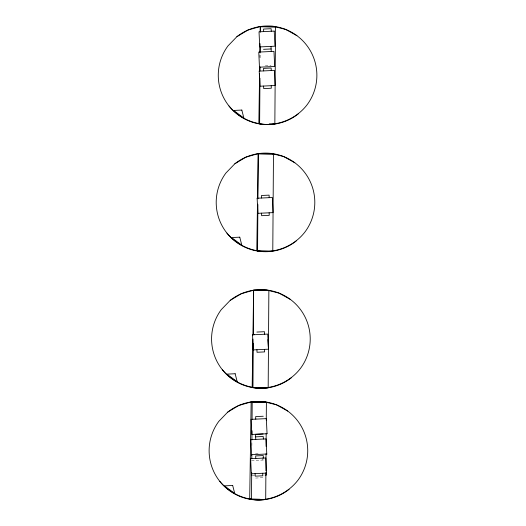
<?xml version="1.0" encoding="UTF-8"?>
<svg xmlns="http://www.w3.org/2000/svg" width="526" height="526" viewBox="0 0 526 526"><rect width="100%" height="100%" fill="white"/><g stroke="black" fill="none" stroke-linecap="round" stroke-linejoin="round"><path stroke-width="0.39" stroke-dasharray="2.63 1.97" d="M251.882 445.483L251.915 440.584M260.1 57.814L260.133 52.916M259.831 57.492L259.89 53.415M265.328 65.757L271.028 65.487M255.537 453.392L259.338 453.208M251.533 460.572L265.932 459.895M252.243 475.675L254.643 475.563M255.629 478.055L263.23 477.693L263.171 476.431M262.776 457.502L262.895 460.04"/><path stroke-width="0.79" d="M289.116 489.305A49.312 49.312 0 0 1 218.796 421.365L227.738 412.108A49.312 49.312 0 0 1 298.058 480.047C287.229 494.216 269.2 501.791 251.5 499.378L251.691 472.433M251.79 458.547L251.816 454.464M251.921 439.769L251.987 430.781M252.066 419.353L252.184 402.206L251.152 401.936L238.778 405.48L227.738 412.108M253.269 343.544L252.96 387.636C270.969 390.154 289.497 382.849 300.53 368.318A49.312 49.312 0 0 0 230.21 300.372L221.268 309.63A49.312 49.312 0 0 0 291.588 377.576M253.335 334.562L253.644 290.464L268.865 290.569L268.175 387.747C250.961 390.016 233.334 383.073 222.301 369.66M257.891 204.522L257.562 251.066C275.578 253.585 294.106 246.28 305.139 231.742A49.312 49.312 0 0 0 234.82 163.803L225.878 173.061A49.312 49.312 0 0 0 296.197 241M257.937 198.802L258.253 153.888L273.474 154L272.784 251.172C255.57 253.447 237.943 246.497 226.91 233.09M259.956 78.229L259.627 123.958C277.643 126.477 296.171 119.172 307.204 104.635A49.312 49.312 0 0 0 236.884 36.695L227.942 45.953A49.312 49.312 0 0 0 298.262 113.892M260.002 70.878L260.035 66.795M260.14 52.1L260.179 46.38M260.285 31.685L260.317 26.787L275.539 26.892L274.848 124.064C257.635 126.339 240.007 119.389 228.974 105.982M265.893 472.532L265.702 499.476C248.489 501.751 230.861 494.802 219.829 481.395M265.906 470.895L266.024 453.747M266.077 446.403L266.169 433.332M266.261 420.267L266.393 402.305L251.152 401.936L249.699 498.918L251.5 499.378M252.171 387.182L252.888 339.099M252.953 335.023L253.624 290.201L266.491 289.977L278.984 293.094L290.24 299.34M257.47 204.16L256.78 250.613L271.981 251.145M257.556 198.453L258.233 153.631L271.1 153.408L283.593 156.524L294.849 162.771M259.588 73.791L258.845 123.505L260.442 123.564M259.62 71.345L259.686 67.269M259.903 52.6L260.041 43.638M260.212 32.224L260.298 26.524L273.165 26.3L285.657 29.417L296.914 35.663M236.884 36.695L247.924 30.067L260.298 26.524L275.539 26.892M234.82 163.803L245.859 157.175L258.233 153.631L273.474 154M230.21 300.372L241.25 293.745L253.624 290.201L268.865 290.569M263.526 49.319L271.127 48.957M259.482 67.183L274.684 66.467L273.974 51.364L258.772 52.081L259.482 67.624M259.206 71.122L274.408 70.405L275.124 85.508L259.916 86.225L259.206 71.01M257.142 198.23L272.343 197.513L273.06 212.616L257.852 213.332L257.142 198.118M256.872 332.057L264.473 331.702L264.591 334.234M254.137 334.615L252.533 334.694L253.243 349.908L268.451 349.185L267.734 334.089L252.533 334.806M263.25 416.244L255.649 416.599L255.767 419.137M267.05 433.74L251.849 434.456L251.132 419.353L266.334 418.637L267.05 433.746M263.118 433.97L255.511 434.325L255.754 439.394M255.636 436.856L263.237 436.501L263.355 439.032M251.592 454.72L266.794 454.004M251.349 473.801L266.55 473.084M265.045 475.07L266.649 474.998L265.84 457.982L250.639 458.698L251.448 475.714M251.152 401.936L264.026 401.713L276.512 404.829L287.768 411.076M252.184 402.206L266.393 402.305M269.246 123.866L274.848 124.064M258.568 387.412L268.175 387.747M249.699 498.918L260.1 499.279M271.258 31.231L271.14 28.7L263.539 29.062L263.657 31.593M271.008 46.426L271.245 51.495M271.265 70.556L271.146 68.025L263.546 68.38L263.664 70.911M271.192 85.692L271.311 88.23L263.71 88.585L263.592 86.054M269.2 197.664L269.082 195.133L261.481 195.488L261.6 198.019M269.128 212.8L269.246 215.338L261.646 215.693L261.527 213.161M267.997 339.54L268.451 349.073M264.519 349.376L264.637 351.907L257.036 352.269L256.918 349.731M266.794 454.444L266.084 438.908L250.882 439.624L251.592 455.161M263.375 458.1L263.256 455.562L255.656 455.924L255.774 458.455M262.704 473.262L262.822 475.8L255.222 476.155L255.103 473.624M274.224 31.093L259.022 31.823L259.739 46.926L274.94 46.196L274.224 31.093M241.828 110.066L233.603 110.453L243.86 118.048L241.828 110.066M239.764 237.173L231.539 237.561L241.796 245.155L239.764 237.173M235.155 373.743L226.93 374.131L237.187 381.725L235.155 373.743M232.683 485.478L224.457 485.866L234.714 493.46L232.683 485.478"/></g></svg>
